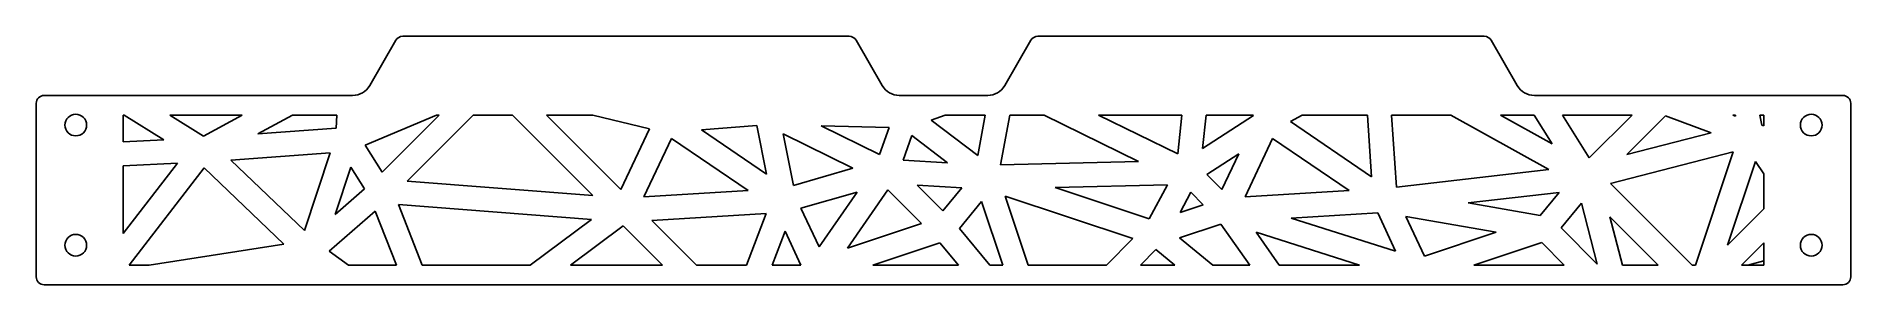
# Model space of a CAD drawing. Header units: millimetres. Extents: x -230 to 230, y -32 to 32.
import ezdxf

# ---------------------------------------------------------------- set-up
doc = ezdxf.new("R2010")
doc.units = ezdxf.units.MM

msp = doc.modelspace()

# ---------------------------------------------------------------- linework, layer by layer
at = {"color": 7, "linetype": 'Continuous', "lineweight": 25}
for p, q in [((-145.47, 19), (-138.83, 30.5)), ((-137.1, 31.5), (-23.9, 31.5)), ((-22.17, 30.5), (-15.53, 19)), ((15.53, 19), (22.17, 30.5)), ((23.9, 31.5), (137.1, 31.5)), ((138.83, 30.5), (145.47, 19)), ((-230, -29.5), (-230, 14.5)), ((-228, 16.5), (-149.8, 16.5)), ((-11.2, 16.5), (11.2, 16.5)), ((149.8, 16.5), (228, 16.5)), ((230, 14.5), (230, -29.5)), ((-208, 11.5), (-208, 4.75)), ((-207.68, 11.5), (-208, 11.5)), ((-197.65, 5.24), (-207.68, 11.5)), ((-196.17, 11.5), (-187.64, 6.18)), ((-177.84, 11.5), (-196.17, 11.5)), ((-187.64, 6.18), (-177.84, 11.5)), ((-165.07, 11.5), (-173.87, 6.72)), ((-153.78, 11.5), (-165.07, 11.5)), ((-154, 8.17), (-153.78, 11.5)), ((-128.54, 11.5), (-146.63, 3.91)), ((-142.27, -2.93), (-127.85, 11.5)), ((-119.23, 11.5), (-135.96, -5.24)), ((-127.85, 11.5), (-128.54, 11.5)), ((-109.23, 11.5), (-119.23, 11.5)), ((-88.87, -8.86), (-109.23, 11.5)), ((-100.61, 11.5), (-81.8, -7.32)), ((-88.87, 11.5), (-100.61, 11.5)), ((-74.53, 8.01), (-88.87, 11.5)), ((0.41, 11.5), (-3.11, 10.27)), ((-3.11, 10.27), (8.69, 1.24)), ((10.59, 11.5), (0.41, 11.5)), ((8.69, 1.24), (10.59, 11.5)), ((16.79, 11.5), (14.47, -1.06)), ((25.48, 11.5), (16.79, 11.5)), ((49.44, -0.25), (25.48, 11.5)), ((39.33, 11.5), (59.41, 1.65)), ((60.46, 11.5), (39.33, 11.5)), ((59.41, 1.65), (60.46, 11.5)), ((66.59, 11.5), (65.69, 3.02)), ((65.69, 3.02), (78.58, 11.37)), ((78.54, 11.5), (66.59, 11.5)), ((78.58, 11.37), (78.54, 11.5)), ((90.91, 11.5), (87.99, 9.85)), ((87.99, 9.85), (108.53, -4.11)), ((107.49, 11.5), (90.91, 11.5)), ((108.53, -4.11), (107.49, 11.5)), ((113.6, 11.5), (114.82, -6.75)), ((128.65, 11.5), (113.6, 11.5)), ((153.43, -2.26), (128.65, 11.5)), ((141.21, 11.5), (154.3, 4.23)), ((149.73, 11.5), (141.21, 11.5)), ((154.3, 4.23), (149.73, 11.5)), ((156.93, 11.5), (163.73, 0.66)), ((174.57, 11.5), (156.93, 11.5)), ((163.73, 0.66), (174.57, 11.5)), ((183.01, 11.32), (173.22, 1.53)), ((194.63, 7.04), (183.01, 11.32)), ((200.15, 11.5), (200.8, 11.26)), ((200.75, 11.5), (200.15, 11.5)), ((200.8, 11.26), (200.75, 11.5)), ((206.97, 11.5), (207.48, 8.92)), ((208, 11.5), (206.97, 11.5)), ((208, 8.77), (208, 11.5)), ((-208, 4.75), (-197.65, 5.24)), ((-173.87, 6.72), (-154, 8.17)), ((-81.8, -7.32), (-74.53, 8.01)), ((-68.95, 5.57), (-75.94, -9.19)), ((-49.53, -7.63), (-68.95, 5.57)), ((-47.33, 8.91), (-61.33, 7.76)), ((-61.33, 7.76), (-44.86, -3.44)), ((-44.86, -3.44), (-47.33, 8.91)), ((-22.96, -1.96), (-40.68, 6.72)), ((-40.68, 6.72), (-38.07, -6.31)), ((-13.76, 8.34), (-31.02, 8.78)), ((-31.02, 8.78), (-16.23, 1.52)), ((-16.23, 1.52), (-13.76, 8.34)), ((-8, 6.33), (-10.26, 0.09)), ((1.02, -0.57), (-8, 6.33)), ((83.45, 5.57), (76.46, -9.19)), ((102.87, -7.63), (83.45, 5.57)), ((173.22, 1.53), (194.63, 7.04)), ((207.48, 8.92), (208, 8.77)), ((-155.48, 1.95), (-180.68, 0.11)), ((-180.68, 0.11), (-162.03, -17.72)), ((-162.03, -17.72), (-155.48, 1.95)), ((-146.63, 3.91), (-142.27, -2.93)), ((-10.26, 0.09), (1.02, -0.57)), ((74.88, 1.71), (66.8, -3.52)), ((70.6, -7.32), (74.88, 1.71)), ((200.2, 2.17), (169.12, -5.82)), ((190.64, -26.5), (200.2, 2.17)), ((-208, -18.54), (-194.2, -0.71)), ((-194.2, -0.71), (-208, -1.35)), ((-208, -1.35), (-208, -18.54)), ((-187.41, -1.89), (-206.46, -26.5)), ((-167.23, -21.18), (-187.41, -1.89)), ((-150.27, -1.71), (-154.26, -13.66)), ((-146.79, -7.19), (-150.27, -1.71)), ((-38.07, -6.31), (-22.96, -1.96)), ((14.47, -1.06), (49.44, -0.25)), ((66.8, -3.52), (70.6, -7.32)), ((114.82, -6.75), (153.43, -2.26)), ((205.82, -0.23), (198.74, -21.49)), ((208, -3.38), (205.82, -0.23)), ((208, -12.22), (208, -3.38)), ((-154.26, -13.66), (-146.79, -7.19)), ((-135.96, -5.24), (-88.87, -8.86)), ((-75.94, -9.19), (-49.53, -7.63)), ((-21.9, -8), (-36.14, -12.09)), ((-31.56, -21.92), (-21.9, -8)), ((-14.09, -7.44), (-24.35, -22.22)), ((-5.57, -15.96), (-14.09, -7.44)), ((4.64, -6.89), (-6.69, -6.22)), ((-6.69, -6.22), (-0.16, -12.76)), ((-0.16, -12.76), (4.64, -6.89)), ((48.01, -19.82), (15.6, -9.02)), ((15.6, -9.02), (21.43, -26.5)), ((56.81, -6.18), (28.35, -6.84)), ((28.35, -6.84), (52.18, -14.78)), ((52.18, -14.78), (56.81, -6.18)), ((62.72, -8.06), (59.98, -13.16)), ((65.86, -11.2), (62.72, -8.06)), ((76.46, -9.19), (102.87, -7.63)), ((156.06, -8.09), (133.04, -10.77)), ((151.24, -13.98), (156.06, -8.09)), ((169.12, -5.82), (189.8, -26.5)), ((-144.06, -12.89), (-155.74, -23.02)), ((-138.7, -26.5), (-144.06, -12.89)), ((-89.25, -14.95), (-138.18, -11.18)), ((-138.18, -11.18), (-132.15, -26.5)), ((-44.95, -13.47), (-73.94, -15.18)), ((-49.97, -26.5), (-44.95, -13.47)), ((-36.14, -12.09), (-31.56, -21.92)), ((9.64, -10.41), (4.03, -17.27)), ((15.01, -26.5), (9.64, -10.41)), ((59.98, -13.16), (65.86, -11.2)), ((110.1, -13.31), (88.14, -14.61)), ((114.62, -23.01), (110.1, -13.31)), ((133.04, -10.77), (151.24, -13.98)), ((161.74, -10.78), (156.58, -17.09)), ((165.76, -26.27), (161.74, -10.78)), ((198.74, -21.49), (208, -12.22)), ((-104.79, -26.5), (-89.25, -14.95)), ((-81.19, -16.55), (-94.57, -26.5)), ((-71.23, -26.5), (-81.19, -16.55)), ((-73.94, -15.18), (-62.61, -26.5)), ((-40.14, -17.94), (-43.43, -26.5)), ((-36.15, -26.5), (-40.14, -17.94)), ((-24.35, -22.22), (-5.57, -15.96)), ((4.03, -17.27), (11.78, -26.5)), ((70.33, -16.14), (59.86, -19.63)), ((77.65, -26.5), (70.33, -16.14)), ((105.48, -26.5), (79.24, -18.18)), ((79.24, -18.18), (85.12, -26.5)), ((88.14, -14.61), (114.62, -23.01)), ((140.1, -18.21), (117.23, -14.17)), ((117.23, -14.17), (121.94, -24.26)), ((121.94, -24.26), (140.1, -18.21)), ((156.58, -17.09), (165.76, -26.27)), ((181.18, -26.5), (168.95, -14.27)), ((168.95, -14.27), (172.12, -26.5)), ((-201.4, -26.5), (-167.23, -21.18)), ((-0.93, -20.84), (-17.91, -26.5)), ((3.82, -26.5), (-0.93, -20.84)), ((41.32, -26.5), (48.01, -19.82)), ((53.85, -22.59), (49.94, -26.5)), ((58.63, -26.5), (53.85, -22.59)), ((59.86, -19.63), (68.26, -26.5)), ((151.65, -20.78), (134.49, -26.5)), ((157.37, -26.5), (151.65, -20.78)), ((208, -20.84), (202.34, -26.5)), ((208, -26.5), (208, -20.84)), ((-206.46, -26.5), (-201.4, -26.5)), ((-155.74, -23.02), (-150.87, -26.5)), ((-150.87, -26.5), (-138.7, -26.5)), ((-132.15, -26.5), (-104.79, -26.5)), ((-94.57, -26.5), (-71.23, -26.5)), ((-62.61, -26.5), (-49.97, -26.5)), ((-43.43, -26.5), (-36.15, -26.5)), ((-17.91, -26.5), (3.82, -26.5)), ((11.78, -26.5), (15.01, -26.5)), ((21.43, -26.5), (41.32, -26.5)), ((49.94, -26.5), (58.63, -26.5)), ((68.26, -26.5), (77.65, -26.5)), ((85.12, -26.5), (105.48, -26.5)), ((134.49, -26.5), (157.37, -26.5)), ((172.12, -26.5), (181.18, -26.5)), ((189.8, -26.5), (190.64, -26.5)), ((202.34, -26.5), (208, -26.5)), ((203.91, -26.5), (208, -25.45)), ((228, -31.5), (-228, -31.5))]:
    msp.add_line(p, q, dxfattribs=at)
for centre in [(-220, 9), (220, 9), (-220, -21.5), (220, -21.5)]:
    msp.add_circle(centre, 2.75, dxfattribs=at)
for centre, radius, start, end in [((-137.1, 29.5), 2, 90, 150), ((-23.9, 29.5), 2, 30, 90), ((23.9, 29.5), 2, 90, 150), ((137.1, 29.5), 2, 30, 90), ((-149.8, 21.5), 5, 270, 330), ((-11.2, 21.5), 5, 210, 270), ((11.2, 21.5), 5, 270, 330), ((149.8, 21.5), 5, 210, 270), ((-228, 14.5), 2, 90, 180), ((228, 14.5), 2, 0, 90), ((-228, -29.5), 2, 180, 270), ((228, -29.5), 2, 270, 0)]:
    msp.add_arc(centre, radius, start, end, dxfattribs=at)

doc.saveas('drawing.dxf')
